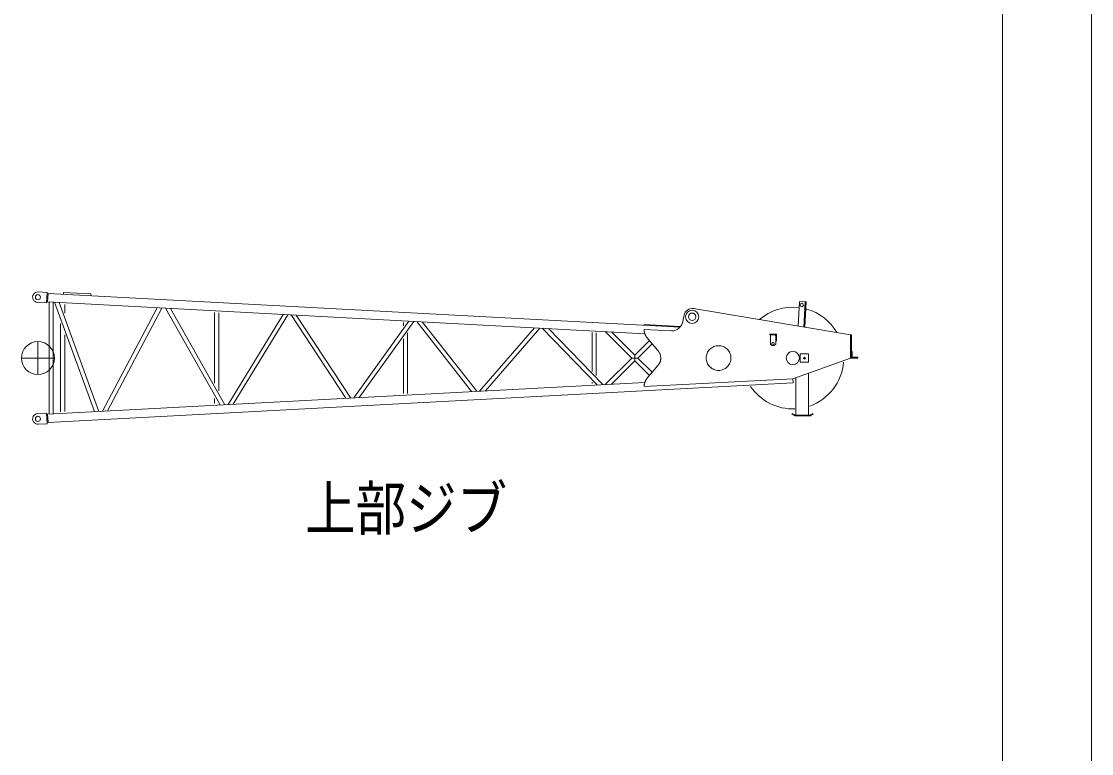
# Model space of a CAD drawing. Units: millimetres on the paper. Extents: x -420 to 420, y -297 to 297.
# Drawn here: x 312.5 to 420.5, y 0 to 73.9 of the extents above; entities that cross this region are included whole.
import ezdxf
from ezdxf.enums import TextEntityAlignment as Align

# ---------------------------------------------------------------- set-up
doc = ezdxf.new("R2010")
doc.units = ezdxf.units.MM
doc.layers.add('0-0_0', color=7, linetype='Continuous', lineweight=18)
doc.layers.add('0-1_1', color=7, linetype='Continuous', lineweight=18)
doc.styles.add('ＭＳ ゴシック', font='')
doc.styles.get('ＭＳ ゴシック').set_extended_font_data('MS Gothic')

msp = doc.modelspace()

# ---------------------------------------------------------------- linework, layer by layer
at = {"layer": '0-0_0'}
for p, q in [((315.074, 46.541), (314.175, 46.589)), ((315.017, 45.476), (315.074, 46.541)), ((316.725, 46.343), (316.736, 46.542)), ((319.486, 46.396), (316.736, 46.542)), ((315.017, 45.476), (314.118, 45.523)), ((315.126, 45.64), (315.109, 45.641)), ((315.123, 45.58), (315.168, 46.426)), ((375.403, 42.372), (315.123, 45.58)), ((315.165, 46.366), (315.148, 46.367)), ((378.957, 43.031), (315.168, 46.426)), ((315.268, 45.572), (315.268, 34.263)), ((315.691, 45.55), (315.691, 34.285)), ((319.859, 34.507), (315.833, 45.542)), ((320.301, 34.531), (316.293, 45.518)), ((319.475, 46.196), (319.486, 46.396)), ((390.883, 43.138), (391.014, 45.614)), ((391.014, 45.614), (391.68, 45.578)), ((391.462, 43.041), (391.597, 45.583)), ((391.544, 43.027), (391.68, 45.578)), ((316.858, 45.321), (316.858, 44.455)), ((320.667, 34.55), (326.197, 44.991)), ((321.16, 34.576), (326.663, 44.966)), ((327.012, 44.947), (332.544, 35.182)), ((327.514, 44.921), (333.016, 35.207)), ((331.985, 44.516), (331.985, 37.366)), ((332.408, 44.493), (332.408, 36.619)), ((333.357, 35.225), (338.89, 44.315)), ((333.869, 35.253), (339.37, 44.29)), ((380.317, 44.906), (396.18, 42.251)), ((316.435, 43.407), (316.435, 34.492)), ((339.701, 44.272), (345.235, 35.858)), ((340.226, 44.244), (345.725, 35.884)), ((346.043, 35.901), (351.579, 43.64)), ((346.584, 35.929), (352.081, 43.613)), ((351.035, 43.502), (351.035, 43.166)), ((352.383, 43.597), (357.922, 36.533)), ((352.944, 43.567), (358.438, 36.56)), ((375.347, 43.223), (375.351, 43.298)), ((379.017, 43.103), (375.351, 43.298)), ((379.244, 43.607), (379.36, 44.236)), ((316.858, 42.247), (316.858, 34.514)), ((351.458, 42.457), (351.458, 36.356)), ((358.72, 36.575), (364.262, 42.965)), ((359.307, 36.607), (364.798, 42.937)), ((365.052, 42.923), (370.6, 37.207)), ((365.674, 42.89), (371.161, 37.237)), ((370.085, 42.488), (370.085, 38.576)), ((370.508, 42.466), (370.508, 38.149)), ((374.1, 39.918), (371.395, 42.585)), ((374.401, 40.215), (372.032, 42.552)), ((378.097, 42.653), (375.347, 42.799)), ((388.03, 42.301), (388.03, 42.334)), ((388.696, 42.334), (388.03, 42.334)), ((388.08, 41.318), (388.08, 42.251)), ((388.538, 42.251), (388.08, 42.251)), ((388.613, 41.318), (388.613, 42.176)), ((388.696, 41.668), (388.696, 42.334)), ((396.255, 42.251), (396.18, 42.251)), ((396.18, 42.251), (396.18, 39.918)), ((396.255, 42.251), (396.255, 39.918)), ((314.146, 41.584), (314.146, 38.251)), ((351.035, 41.865), (351.035, 36.333)), ((374.401, 40.215), (375.882, 41.676)), ((374.702, 39.918), (376.157, 41.352)), ((375.622, 41.981), (376.733, 40.673)), ((388.08, 41.318), (388.23, 41.168)), ((388.463, 41.168), (388.23, 41.168)), ((388.613, 41.318), (388.463, 41.168)), ((388.696, 41.668), (388.663, 41.668)), ((374.401, 40.215), (374.401, 39.62)), ((391.096, 40.334), (391.096, 39.501)), ((391.096, 40.334), (391.93, 40.334)), ((391.93, 40.334), (391.93, 39.501)), ((396.255, 40.584), (396.288, 40.584)), ((396.338, 40.534), (396.338, 40.076)), ((396.413, 40.001), (396.871, 40.001)), ((312.48, 39.918), (315.813, 39.918)), ((371.395, 37.25), (374.099, 39.918)), ((372.032, 37.284), (374.401, 39.62)), ((374.702, 39.918), (374.1, 39.918)), ((375.882, 38.159), (374.401, 39.62)), ((376.157, 38.483), (374.702, 39.918)), ((376.733, 39.162), (375.622, 37.854)), ((390.346, 37.834), (396.18, 39.918)), ((391.096, 39.501), (391.93, 39.501)), ((396.255, 39.918), (396.18, 39.918)), ((396.255, 39.918), (396.921, 39.918)), ((396.921, 39.951), (396.921, 39.918)), ((375.347, 37.036), (390.346, 37.834)), ((390.346, 37.834), (390.369, 37.412)), ((390.658, 37.946), (390.658, 34.166)), ((391.942, 38.404), (391.942, 34.166)), ((315.123, 34.255), (375.403, 37.463)), ((315.168, 33.41), (390.369, 37.412)), ((370.085, 37.498), (370.085, 37.347)), ((331.985, 35.831), (331.985, 35.319)), ((314.118, 34.312), (315.017, 34.36)), ((315.074, 33.295), (315.017, 34.36)), ((315.109, 34.194), (315.126, 34.195)), ((315.168, 33.41), (315.123, 34.255)), ((390.281, 34.322), (390.243, 34.257)), ((390.243, 34.257), (390.495, 34.112)), ((390.281, 34.322), (390.532, 34.177)), ((390.574, 34.166), (392.07, 34.166)), ((390.574, 34.091), (392.07, 34.091)), ((392.112, 34.177), (392.363, 34.322)), ((392.15, 34.112), (392.401, 34.257)), ((392.363, 34.322), (392.401, 34.257)), ((314.175, 33.247), (315.074, 33.295)), ((315.148, 33.469), (315.165, 33.47))]:
    msp.add_line(p, q, dxfattribs=at)
for centre, radius in [((314.146, 46.056), 0.258), ((391.246, 45.268), 0.175), ((380.18, 44.084), 0.667), ((380.18, 44.084), 0.377), ((314.146, 39.918), 1.667), ((388.346, 41.418), 0.117), ((390.346, 39.918), 0.667), ((391.513, 39.918), 0.1), ((391.513, 39.918), 0.0833), ((314.146, 33.779), 0.258)]:
    msp.add_circle(centre, radius, dxfattribs=at)
for centre, radius, start, end in [((314.146, 46.056), 0.533, 86.95383, 266.95385), ((315.152, 46.45), 0.0833, 176.95272, 266.98122), ((315.105, 45.558), 0.0833, 86.93585, 176.95375), ((380.18, 44.084), 0.833, 80.49728, 169.48721), ((390.346, 39.918), 5.133, 83.83057, 131.0097), ((390.346, 39.918), 5.133, 29.98487, 74.27754), ((378.096, 43.82), 1.167, 269.99805, 349.48723), ((376.511, 42.737), 1.167, 176.95627, 179.6705), ((376.511, 42.737), 1.167, 179.6666, 182.38082), ((376.511, 42.737), 1.167, 182.37694, 185.09116), ((376.511, 42.737), 1.167, 185.08732, 187.80155), ((376.511, 42.737), 1.167, 187.79779, 190.51202), ((376.511, 42.737), 1.167, 190.50838, 193.2226), ((376.511, 42.737), 1.167, 193.21911, 195.93333), ((376.511, 42.737), 1.167, 195.93002, 198.64425), ((376.511, 42.737), 1.167, 198.64115, 201.35537), ((376.511, 42.737), 1.166, 201.35251, 204.06673), ((376.511, 42.736), 1.166, 204.06413, 206.77835), ((376.511, 42.736), 1.166, 206.77604, 209.49026), ((376.511, 42.736), 1.166, 209.48825, 212.20248), ((388.08, 42.301), 0.05, 180.00004, 270.00002), ((388.538, 42.176), 0.075, 359.99996, 89.99998), ((376.511, 42.736), 1.166, 212.2008, 214.91502), ((376.511, 42.736), 1.166, 214.91368, 217.6279), ((376.511, 42.736), 1.166, 217.62691, 220.34114), ((382.847, 39.919), 1.249, 112.53806, 135.03806), ((382.847, 39.919), 1.248, 90.01577, 112.51577), ((382.846, 39.919), 1.248, 67.48423, 89.98423), ((382.845, 39.919), 1.249, 44.96194, 67.46194), ((388.663, 41.718), 0.05, 180.00004, 270.00002), ((375.844, 39.919), 1.166, 35.29377, 40.34152), ((375.844, 39.919), 1.166, 30.24843, 35.29618), ((375.844, 39.918), 1.166, 25.20425, 30.25199), ((375.844, 39.918), 1.166, 20.16111, 25.20886), ((375.844, 39.918), 1.167, 15.11889, 20.16664), ((375.844, 39.918), 1.167, 10.0774, 15.12515), ((375.844, 39.918), 1.167, 5.03645, 10.0842), ((375.844, 39.918), 1.167, 359.99584, 5.04359), ((382.848, 39.918), 1.25, 157.51575, 180.01575), ((382.848, 39.919), 1.249, 135.03804, 157.53804), ((382.845, 39.919), 1.249, 22.46196, 44.96196), ((382.845, 39.918), 1.25, 359.98425, 22.48425), ((396.288, 40.534), 0.05, 0, 89.99998), ((396.413, 40.076), 0.075, 179.99996, 270), ((396.871, 39.951), 0.05, 0, 89.99998), ((375.844, 39.917), 1.166, 319.65741, 324.70515), ((375.844, 39.917), 1.166, 324.70275, 329.7505), ((375.844, 39.917), 1.166, 329.74693, 334.79468), ((375.844, 39.917), 1.166, 334.79006, 339.83781), ((375.844, 39.917), 1.167, 339.83229, 344.88004), ((375.844, 39.917), 1.167, 344.87378, 349.92152), ((375.844, 39.917), 1.167, 349.91472, 354.96247), ((375.844, 39.918), 1.167, 354.95534, 0.00309), ((382.848, 39.917), 1.25, 179.98425, 202.48425), ((382.848, 39.917), 1.249, 202.46196, 224.96196), ((382.847, 39.916), 1.249, 224.96194, 247.46194), ((382.845, 39.916), 1.249, 292.53806, 315.03806), ((382.845, 39.917), 1.249, 315.03804, 337.53804), ((382.845, 39.917), 1.25, 337.51575, 0.01575), ((390.346, 39.918), 5.133, 289.28924, 355.28481), ((376.511, 37.099), 1.166, 142.37108, 145.08535), ((376.511, 37.099), 1.166, 139.65779, 142.37207), ((382.847, 39.916), 1.248, 247.48423, 269.98423), ((382.846, 39.916), 1.248, 270.01577, 292.51577), ((376.511, 37.098), 1.167, 177.61882, 180.33309), ((376.511, 37.098), 1.167, 180.32919, 183.04347), ((376.511, 37.098), 1.167, 174.90843, 177.6227), ((376.511, 37.098), 1.167, 172.19799, 174.91226), ((376.511, 37.098), 1.167, 169.48747, 172.20174), ((376.511, 37.098), 1.167, 166.77683, 169.49111), ((376.511, 37.099), 1.167, 164.06605, 166.78033), ((376.511, 37.099), 1.167, 161.35509, 164.06936), ((376.511, 37.099), 1.167, 158.64391, 161.35819), ((376.511, 37.099), 1.166, 155.9325, 158.64678), ((376.511, 37.099), 1.166, 153.22083, 155.9351), ((376.511, 37.099), 1.166, 150.50887, 153.22314), ((376.511, 37.099), 1.166, 147.7966, 150.51088), ((376.511, 37.099), 1.166, 145.08401, 147.79829), ((390.346, 39.918), 5.133, 213.82433, 272.30245), ((314.146, 33.779), 0.533, 93.04614, 273.04616), ((315.105, 34.278), 0.0833, 183.0463, 273.0642), ((390.574, 34.249), 0.158, 239.96511, 270.00056), ((390.574, 34.249), 0.0833, 239.96511, 270.00056), ((390.574, 34.249), 0.0833, 239.96511, 270.00056), ((392.07, 34.249), 0.0833, 270.00078, 300.03608), ((392.07, 34.249), 0.158, 270.00078, 300.03608), ((315.152, 33.386), 0.0833, 93.01876, 183.04727)]:
    msp.add_arc(centre, radius, start, end, dxfattribs=at)
at = {"layer": '0-1_1'}
for p, q in [((420.5, 297), (420.5, -297)), ((411.5, 284), (411.5, -286))]:
    msp.add_line(p, q, dxfattribs=at)

# ---------------------------------------------------------------- texts
at = {"layer": '0-0_0', "style": 'ＭＳ ゴシック', "width": 0.85}
msp.add_text('上部ジブ', height=4.399, dxfattribs=at).set_placement((341.109, 21.24), align=Align.BOTTOM_LEFT)

doc.saveas('drawing.dxf')
